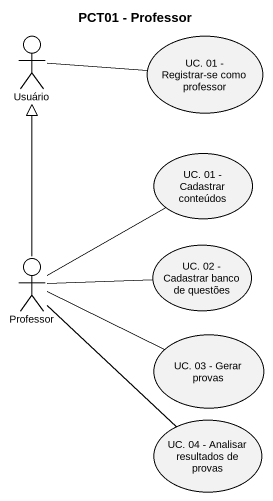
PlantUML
@startuml
title PCT01 - Professor
actor Usuário
usecase "UC. 01 - Registrar-se como professor" as UC_01_Registrar_se_como
usecase "UC. 01 - Cadastrar conteúdos" as UC_01_Cadastrar_conteúdos
actor Professor
usecase "UC. 02 - Cadastrar banco de questões" as UC_02_Cadastrar_banco_de
usecase "UC. 03 - Gerar provas" as UC_03_Gerar_provas
usecase "UC. 04 - Analisar resultados de provas" as UC_04_Analisar_resultados
Usuário -right- UC_01_Registrar_se_como
Professor -up-|> Usuário
Professor -up- UC_01_Cadastrar_conteúdos
Professor -right- UC_02_Cadastrar_banco_de
Professor -right- UC_03_Gerar_provas
Professor -- UC_04_Analisar_resultados
@enduml
